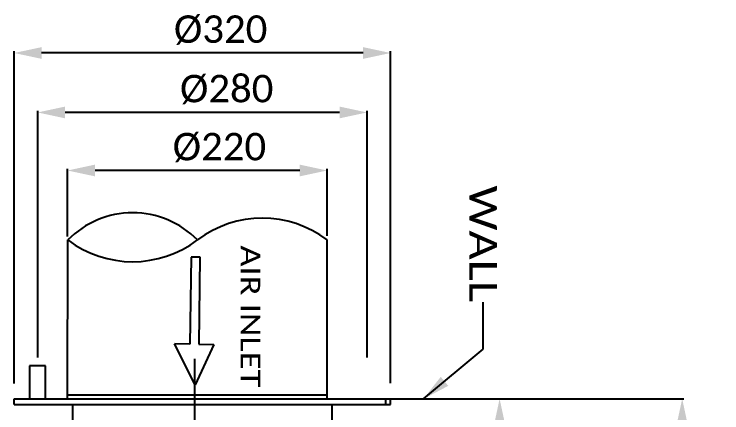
# Model space of a CAD drawing. Header units: millimetres. Extents: x 374 to 5899, y -2909 to 2000.
# Drawn here: x 785 to 1387, y 567 to 906 of the extents above; entities that cross this region are included whole.
import ezdxf
from ezdxf.enums import TextEntityAlignment as Align

# ---------------------------------------------------------------- set-up
doc = ezdxf.new("R2010")
doc.units = ezdxf.units.MM
doc.header["$LTSCALE"] = 154
doc.header["$PDMODE"] = 3
doc.header["$PDSIZE"] = 8
doc.linetypes.add('PHANTOM', pattern=[0.8, 0.45, -0.05, 0.1, -0.05, 0.1, -0.05])
doc.layers.get('0').update_dxf_attribs({"linetype": 'CONTINUOUS'})
doc.layers.get('Defpoints').update_dxf_attribs({"linetype": 'CONTINUOUS'})
doc.layers.add('02___PRT_ALL_AXES', color=7, linetype='CONTINUOUS')
doc.layers.add('DEFAULT_3', color=7, linetype='PHANTOM')
doc.styles.get("Standard").update_dxf_attribs({"font": 'calibri.ttf'})
doc.dimstyles.new('DIMSTYLE_1', dxfattribs={"dimtxt": 23.333333, "dimasz": 23.333333, "dimexe": 1.5, "dimexo": 1, "dimgap": 0.875, "dimtad": 1, "dimdsep": 46, "dimtxsty": 'Standard', "dimblk": '_FILLED', "dimblk1": '_FILLED', "dimblk2": '_FILLED', "dimcen": 0.09, "dimazin": 2, "dimtp": 0.01, "dimtm": 0.01, "dimtfac": 1, "dimtofl": 0, "dimtmove": 0, "dimatfit": 3, "dimldrblk": '_FILLED', "dimfxl": 1, "dimtolj": 1, "dimarcsym": 0})
doc.dimstyles.new('DIMSTYLE_3', dxfattribs={"dimtxt": 23.333333, "dimasz": 23.333333, "dimexe": 1.5, "dimexo": 1, "dimgap": 0.875, "dimtad": 1, "dimdec": 0, "dimdsep": 46, "dimtxsty": 'Standard', "dimblk": '_FILLED', "dimblk1": '_FILLED', "dimblk2": '_FILLED', "dimcen": 0.09, "dimazin": 2, "dimtp": 0.01, "dimtm": 0.01, "dimtfac": 1, "dimtdec": 0, "dimtofl": 0, "dimtmove": 0, "dimatfit": 3, "dimldrblk": '_FILLED', "dimfxl": 1, "dimtolj": 1, "dimarcsym": 0})
doc.dimstyles.get("Standard").update_dxf_attribs({"dimtxt": 23.333333, "dimasz": 23.333333, "dimexe": 1.5, "dimexo": 1, "dimtad": 1, "dimdsep": 46, "dimtxsty": 'Standard', "dimblk": '_FILLED', "dimblk1": '_FILLED', "dimblk2": '_FILLED', "dimcen": 0.09, "dimazin": 2, "dimtol": 1, "dimtp": 0.01, "dimtm": 0.01, "dimtfac": 1, "dimtofl": 0, "dimtmove": 0, "dimatfit": 3, "dimldrblk": '_FILLED', "dimfxl": 1, "dimtolj": 1, "dimarcsym": 0})

# ---------------------------------------------------------------- blocks, each defined once
blk = doc.blocks.new('_FILLED')
at = {"color": 0, "linetype": 'ByBlock'}
blk.add_solid([(0, 0), (-1, 0.214), (-1, -0.214)], dxfattribs=at)
blk = doc.blocks.new('*D450')
at = {"color": 0, "linetype": 'Continuous', "lineweight": -2}
for p, q in [((785.08, 591.8), (785.08, 874.41)), ((1081.75, 872.91), (808.42, 872.91)), ((1105.08, 592.13), (1105.08, 874.41))]:
    blk.add_line(p, q, dxfattribs=at)
at = {"layer": 'Defpoints', "color": 0}
for p in [(785.08, 872.91), (785.08, 590.8), (1105.08, 591.13)]:
    blk.add_point(p, dxfattribs=at)
at = {"color": 0, "linetype": 'ByBlock', "lineweight": -2, "xscale": 23.3333333333, "yscale": 23.3333333333, "zscale": 23.3333333333, "rotation": 180}
blk.add_blockref('_FILLED', (785.08, 872.91), dxfattribs=at)
at = {"color": 0, "linetype": 'ByBlock', "lineweight": -2, "xscale": 23.3333333333, "yscale": 23.3333333333, "zscale": 23.3333333333}
blk.add_blockref('_FILLED', (1105.08, 872.91), dxfattribs=at)
at = {"color": 0, "insert": (960.64, 904.89), "char_height": 23.333, "attachment_point": 2, "line_spacing_factor": 0.9}
blk.add_mtext('\\A1;%%c320', dxfattribs=at)
blk = doc.blocks.new('*D451')
at = {"color": 0, "linetype": 'Continuous', "lineweight": -2}
for p, q in [((1111.75, 578.8), (1199.31, 578.8)), ((1197.81, 555.47), (1197.81, 502.97)), ((1172.98, 479.63), (1199.31, 479.63))]:
    blk.add_line(p, q, dxfattribs=at)
at = {"layer": 'Defpoints', "color": 0}
for p in [(1110.75, 578.8), (1171.98, 479.63), (1197.81, 479.63)]:
    blk.add_point(p, dxfattribs=at)
at = {"color": 0, "linetype": 'ByBlock', "lineweight": -2, "xscale": 23.3333333333, "yscale": 23.3333333333, "zscale": 23.3333333333}
for p, rotation in [((1197.81, 578.8), 90), ((1197.81, 479.63), 270)]:
    blk.add_blockref('_FILLED', p, dxfattribs=dict(at, rotation=rotation))
at = {"color": 0, "insert": (1165.82, 530.35), "char_height": 23.3333, "attachment_point": 2, "rotation": 90, "line_spacing_factor": 0.9}
blk.add_mtext('\\A1;\\A1;100', dxfattribs=at)
blk = doc.blocks.new('*D455')
at = {"color": 0, "linetype": 'Continuous', "lineweight": -2}
for p, q in [((1111.75, 578.8), (1354.54, 578.8)), ((1353.04, 555.47), (1353.04, -242.82)), ((1167.62, -266.15), (1354.54, -266.15))]:
    blk.add_line(p, q, dxfattribs=at)
at = {"layer": 'Defpoints', "color": 0}
for p in [(1110.75, 578.8), (1166.62, -266.15), (1353.04, -266.15)]:
    blk.add_point(p, dxfattribs=at)
at = {"color": 0, "linetype": 'ByBlock', "lineweight": -2, "xscale": 23.3333333333, "yscale": 23.3333333333, "zscale": 23.3333333333}
for p, rotation in [((1353.04, 578.8), 89.99999999999999), ((1353.04, -266.15), 270)]:
    blk.add_blockref('_FILLED', p, dxfattribs=dict(at, rotation=rotation))
at = {"color": 0, "insert": (1321.05, 156.32), "char_height": 23.3333, "attachment_point": 2, "rotation": 90, "line_spacing_factor": 0.9}
blk.add_mtext('\\A1; {\\A1;845}', dxfattribs=at)
blk = doc.blocks.new('*D460')
at = {"color": 0, "linetype": 'Continuous', "lineweight": -2}
for p, q in [((830.48, 716.77), (830.48, 774.47)), ((1027.86, 772.97), (853.82, 772.97)), ((1051.19, 717.29), (1051.19, 774.47))]:
    blk.add_line(p, q, dxfattribs=at)
at = {"layer": 'Defpoints', "color": 0}
for p in [(830.48, 772.97), (1051.19, 716.29), (830.48, 715.77)]:
    blk.add_point(p, dxfattribs=at)
at = {"color": 0, "linetype": 'ByBlock', "lineweight": -2, "xscale": 23.3333333333, "yscale": 23.3333333333, "zscale": 23.3333333333, "rotation": 180}
blk.add_blockref('_FILLED', (830.48, 772.97), dxfattribs=at)
at = {"color": 0, "linetype": 'ByBlock', "lineweight": -2, "xscale": 23.3333333333, "yscale": 23.3333333333, "zscale": 23.3333333333}
blk.add_blockref('_FILLED', (1051.19, 772.97), dxfattribs=at)
at = {"color": 0, "insert": (959.59, 804.95), "char_height": 23.333, "attachment_point": 2, "line_spacing_factor": 0.9}
blk.add_mtext('\\A1;%%c220', dxfattribs=at)
blk = doc.blocks.new('*D461')
at = {"color": 0, "linetype": 'Continuous', "lineweight": -2}
for p, q in [((805.08, 613.8), (805.08, 823.84)), ((1061.75, 822.34), (828.42, 822.34)), ((1085.08, 613.8), (1085.08, 823.84))]:
    blk.add_line(p, q, dxfattribs=at)
at = {"layer": 'Defpoints', "color": 0}
for p in [(805.08, 822.34), (805.08, 612.8), (1085.08, 612.8)]:
    blk.add_point(p, dxfattribs=at)
at = {"color": 0, "linetype": 'ByBlock', "lineweight": -2, "xscale": 23.3333333333, "yscale": 23.3333333333, "zscale": 23.3333333333, "rotation": 180}
blk.add_blockref('_FILLED', (805.08, 822.34), dxfattribs=at)
at = {"color": 0, "linetype": 'ByBlock', "lineweight": -2, "xscale": 23.3333333333, "yscale": 23.3333333333, "zscale": 23.3333333333}
blk.add_blockref('_FILLED', (1085.08, 822.34), dxfattribs=at)
at = {"color": 0, "insert": (965.77, 854.32), "char_height": 23.333, "attachment_point": 2, "line_spacing_factor": 0.9}
blk.add_mtext('\\A1;%%c280', dxfattribs=at)
blk = doc.blocks.new('ARROW_4_BL0', base_point=(1339.84, 1438.67))
at = {"color": 7, "linetype": 'Continuous'}
for p, q in [((1369.76, 1442.56), (1369.91, 1455.34)), ((1369.91, 1455.34), (1404.25, 1439.49)), ((1295.82, 1443.69), (1295.72, 1435.9)), ((1295.81, 1443.45), (1369.76, 1442.56)), ((1404.25, 1439.49), (1369.51, 1422)), ((1295.72, 1435.9), (1369.67, 1434.77)), ((1369.67, 1434.77), (1369.51, 1422))]:
    blk.add_line(p, q, dxfattribs=at)

msp = doc.modelspace()

# ---------------------------------------------------------------- linework, layer by layer
at = {"linetype": 'Continuous'}
for p, q in [((830.483, 578.861), (830.689, 713.9)), ((1051.189, 578.688), (1051.189, 713.9)), ((811.624, 606.716), (798.121, 606.716)), ((798.121, 606.716), (798.121, 578.802)), ((811.624, 578.802), (811.624, 606.716)), ((790.224, 578.802), (1040.079, 578.802)), ((830.689, 582.083), (1051.189, 582.083)), ((1051.189, 578.688), (1177.893, 578.688)), ((1100.939, 573.505), (1100.939, 578.659))]:
    msp.add_line(p, q, dxfattribs=at)
for centre, radius, start, end in [((885.814, 659.469), 77.469, 44.637079, 135.362921), ((996.064, 641.018), 91.381, 52.897515, 127.102485), ((885.814, 786.781), 91.381, 232.897515, 307.102485)]:
    msp.add_arc(centre, radius, start, end, dxfattribs=at)
at = {"layer": '02___PRT_ALL_AXES', "linetype": 'Continuous'}
for p, q in [((785.085, 578.802), (1105.085, 578.802)), ((785.085, 573.802), (785.085, 578.802)), ((1105.085, 573.802), (1105.085, 578.802)), ((785.085, 573.802), (1105.085, 573.802)), ((835.085, 492.202), (835.085, 573.802)), ((1055.08, 573.802), (1055.08, 492.202))]:
    msp.add_line(p, q, dxfattribs=at)
at = {"layer": 'DEFAULT_3', "linetype": 'PHANTOM'}
msp.add_line((938.279, 612.815), (938.279, -290.949), dxfattribs=at)

# ---------------------------------------------------------------- block references
at = {"linetype": 'Continuous', "rotation": 270}
msp.add_blockref('ARROW_4_BL0', (938.217, 655.149), dxfattribs=at)

# ---------------------------------------------------------------- texts
at = {"linetype": 'Continuous'}
for s, height, width, p, p2 in [('WALL', 23.3333, 1.169125, (1172.123, 760.225), (1172.123, 660.99)), ('AIR INLET', 16.6667, 1.181322, (977.666, 709.288), (977.666, 588.536))]:
    msp.add_text(s, height=height, rotation=270, dxfattribs=dict(at, width=width)).set_placement(p, p2, align=Align.FIT)

# ---------------------------------------------------------------- dimensions: what is measured, and where the dimension line sits
for base, p1, p2, picture, middle in [((785.085, 872.906), (1105.085, 591.129), (785.085, 590.798), '*D450', (960.64, 872.906)), ((805.085, 822.335), (1085.085, 612.802), (805.085, 612.802), '*D461', (965.769, 822.335))]:
    dim = msp.add_linear_dim(base=base, p1=p1, p2=p2, angle=180, text='%%c<>', dimstyle='DIMSTYLE_1', dxfattribs=at)
    dim.commit()
    dim.dimension.update_dxf_attribs({"geometry": picture, "text_midpoint": middle, "dimtype": 160})
for base, p1, p2, angle, text, dimstyle, picture, middle in [((830.483, 772.968), (1051.189, 716.293), (830.483, 715.774), 180, '%%c220', 'DIMSTYLE_1', '*D460', (959.591, 772.968)), ((1197.805, 479.634), (1110.751, 578.802), (1171.985, 479.634), 270, '\\A1;100', 'DIMSTYLE_3', '*D451', (1197.805, 530.347)), ((1353.041, -266.152), (1110.751, 578.802), (1166.619, -266.152), 270, ' {\\A1;<>}', 'DIMSTYLE_3', '*D455', (1353.041, 156.325))]:
    dim = msp.add_linear_dim(base=base, p1=p1, p2=p2, angle=angle, text=text, dimstyle=dimstyle, override={"dimtxsty": 'Standard'}, dxfattribs=at)
    dim.commit()
    dim.dimension.update_dxf_attribs({"geometry": picture, "text_midpoint": middle, "dimtype": 160})

# ---------------------------------------------------------------- leaders
msp.add_leader([(1133.037, 578.688), (1183.79, 620.99), (1183.79, 660.99)], dimstyle='Standard', override={"dimtad": 0}, dxfattribs=at)

doc.saveas('drawing.dxf')
